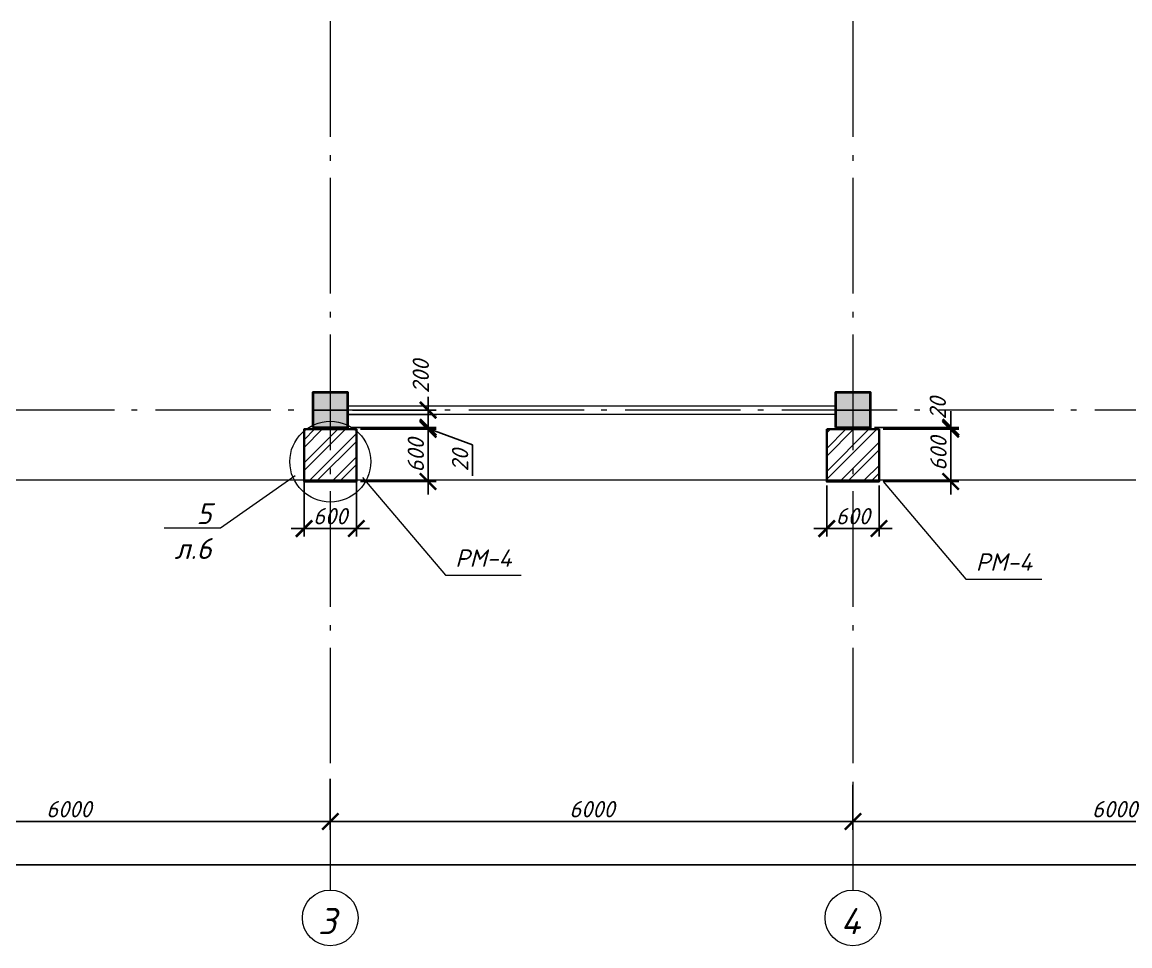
# Model space of a CAD drawing. Header units: millimetres. Extents: x -82276 to 69119, y 30132 to 86759.
# Drawn here: x -36808 to -24092, y 51308 to 61907 of the extents above; entities that cross this region are included whole.
import ezdxf
from ezdxf import colors
from ezdxf.entities.mleader import LeaderData, LeaderLine
from ezdxf.enums import TextEntityAlignment as Align
from ezdxf.math import Vec2, Vec3

# ---------------------------------------------------------------- set-up
doc = ezdxf.new("R2010")
doc.units = ezdxf.units.MM
doc.header["$MEASUREMENT"] = 0
doc.linetypes.add('Double Dashed', pattern=[1797.222233, 1325, -211.666656, 63.333344, -197.222233])
doc.layers.get('0').update_dxf_attribs({"lineweight": 5})
doc.layers.add('#Hatch', color=252, linetype='Continuous', lineweight=5, true_color=0x696969)
for name, color, linetype, lineweight in [('#Выноски', 150, 'Continuous', 15), ('#стены наруж', 12, 'Continuous', 35), ('k_ Рамка', 7, 'Continuous', 50), ('колонны_Ном._пера__94', 252, 'Continuous', 5), ('колонны_Ном._пера__99', 7, 'Continuous', 40), ('оси_Ном._пера__96', 7, 'Continuous', 5), ('оси_Ном._пера__97', 7, 'Continuous', 5), ('размеры', 7, 'Continuous', 5), ('чертеж', 7, 'Continuous', 5), ('чертеж_Ном._пера__98', 7, 'Continuous', 35)]:
    doc.layers.add(name, color=color, linetype=linetype, lineweight=lineweight)
doc.layers.add('колонны', color=7, linetype='Continuous')
doc.layers.add('оси', color=7, linetype='Continuous')
doc.styles.get("Standard").update_dxf_attribs({"font": 'isocpeui.ttf'})
doc.styles.add('STEP PR', font='isocpeui.ttf')
doc.styles.add('СГЕНЕРИР_СТИЛЬ_2', font='gost_2_304-81_type.ttf')
doc.dimstyles.new('SPDS', dxfattribs={"dimscale": 50, "dimtxt": 2.5, "dimasz": 2.5, "dimexe": 1.25, "dimexo": 0.625, "dimtad": 1, "dimdec": 0, "dimrnd": 0.001, "dimtxsty": 'STEP PR', "dimblk": 'ARCHTICK', "dimcen": 2.5, "dimdle": 2, "dimclrd": 256, "dimclre": 256, "dimclrt": 7, "dimadec": 0, "dimazin": 2, "dimtfac": 0.75, "dimtdec": 0, "dimtmove": 1, "dimatfit": 3, "dimfxl": 1, "dimtolj": 1, "dimarcsym": 1})

# ---------------------------------------------------------------- blocks, each defined once
blk = doc.blocks.new('_ArchTick')
at = {"color": 0, "linetype": 'ByBlock', "const_width": 0.15}
blk.add_lwpolyline([(-0.5, -0.5), (0.5, 0.5)], dxfattribs=at)
blk = doc.blocks.new('*D15')
at = {"layer": 'Defpoints', "color": 0, "transparency": 16777216}
for p in [(-45271, 53288), (22379, 52484), (22379, 52239)]:
    blk.add_point(p, dxfattribs=at)
at = {"layer": 'размеры', "lineweight": -2, "transparency": 16777216}
for p, q in [((-45271, 53241), (-45271, 52145)), ((22379, 52437), (22379, 52145)), ((-45421, 52239), (22529, 52239))]:
    blk.add_line(p, q, dxfattribs=at)
at = {"layer": 'размеры', "lineweight": -2, "transparency": 16777216, "xscale": 187.5, "yscale": 187.5, "zscale": 187.5, "rotation": 180}
blk.add_blockref('_ArchTick', (-45271, 52239), dxfattribs=at)
at = {"layer": 'размеры', "lineweight": -2, "transparency": 16777216, "xscale": 187.5, "yscale": 187.5, "zscale": 187.5}
blk.add_blockref('_ArchTick', (22379, 52239), dxfattribs=at)
at = {"layer": 'размеры', "color": 7, "transparency": 16777216, "insert": (-11925, 52381), "char_height": 187.5, "attachment_point": 5, "style": 'STEP PR'}
blk.add_mtext('\\A1;67650', dxfattribs=at)
blk = doc.blocks.new('*D18')
at = {"layer": 'Defpoints', "color": 0, "transparency": 16777216}
for p in [(-39271, 53333), (-33271, 53272), (-33271, 52735)]:
    blk.add_point(p, dxfattribs=at)
at = {"layer": 'размеры', "lineweight": -2, "transparency": 16777216}
for p, q in [((-39271, 53286), (-39271, 52641)), ((-33271, 53225), (-33271, 52641)), ((-39421, 52735), (-33121, 52735))]:
    blk.add_line(p, q, dxfattribs=at)
at = {"layer": 'размеры', "lineweight": -2, "transparency": 16777216, "xscale": 187.5, "yscale": 187.5, "zscale": 187.5, "rotation": 180}
blk.add_blockref('_ArchTick', (-39271, 52735), dxfattribs=at)
at = {"layer": 'размеры', "lineweight": -2, "transparency": 16777216, "xscale": 187.5, "yscale": 187.5, "zscale": 187.5}
blk.add_blockref('_ArchTick', (-33271, 52735), dxfattribs=at)
at = {"layer": 'размеры', "color": 7, "transparency": 16777216, "insert": (-36271, 52876), "char_height": 187.5, "attachment_point": 5, "style": 'STEP PR'}
blk.add_mtext('\\A1;6000', dxfattribs=at)
blk = doc.blocks.new('*D19')
at = {"layer": 'Defpoints', "color": 0, "transparency": 16777216}
for p in [(-33271, 53272), (-27271, 53202), (-27271, 52735)]:
    blk.add_point(p, dxfattribs=at)
at = {"layer": 'размеры', "lineweight": -2, "transparency": 16777216}
for p, q in [((-33271, 53225), (-33271, 52641)), ((-27271, 53155), (-27271, 52641)), ((-33421, 52735), (-27121, 52735))]:
    blk.add_line(p, q, dxfattribs=at)
at = {"layer": 'размеры', "lineweight": -2, "transparency": 16777216, "xscale": 187.5, "yscale": 187.5, "zscale": 187.5, "rotation": 180}
blk.add_blockref('_ArchTick', (-33271, 52735), dxfattribs=at)
at = {"layer": 'размеры', "lineweight": -2, "transparency": 16777216, "xscale": 187.5, "yscale": 187.5, "zscale": 187.5}
blk.add_blockref('_ArchTick', (-27271, 52735), dxfattribs=at)
at = {"layer": 'размеры', "color": 7, "transparency": 16777216, "insert": (-30266, 52876), "char_height": 187.5, "attachment_point": 5, "style": 'STEP PR'}
blk.add_mtext('\\A1;6000', dxfattribs=at)
blk = doc.blocks.new('*D20')
at = {"layer": 'Defpoints', "color": 0, "transparency": 16777216}
for p in [(-21271, 53343), (-27271, 53202), (-21271, 52735)]:
    blk.add_point(p, dxfattribs=at)
at = {"layer": 'размеры', "lineweight": -2, "transparency": 16777216}
for p, q in [((-21271, 53296), (-21271, 52641)), ((-27271, 53155), (-27271, 52641)), ((-27421, 52735), (-21121, 52735))]:
    blk.add_line(p, q, dxfattribs=at)
at = {"layer": 'размеры', "lineweight": -2, "transparency": 16777216, "xscale": 187.5, "yscale": 187.5, "zscale": 187.5, "rotation": 180}
blk.add_blockref('_ArchTick', (-27271, 52735), dxfattribs=at)
at = {"layer": 'размеры', "lineweight": -2, "transparency": 16777216, "xscale": 187.5, "yscale": 187.5, "zscale": 187.5}
blk.add_blockref('_ArchTick', (-21271, 52735), dxfattribs=at)
at = {"layer": 'размеры', "color": 7, "transparency": 16777216, "insert": (-24266, 52876), "char_height": 187.5, "attachment_point": 5, "style": 'STEP PR'}
blk.add_mtext('\\A1;6000', dxfattribs=at)
blk = doc.blocks.new('*D36')
at = {"layer": 'Defpoints', "color": 0, "transparency": 16777216}
for p in [(-33571, 56766), (-32971, 56766), (-32971, 56097)]:
    blk.add_point(p, dxfattribs=at)
at = {"layer": 'размеры', "lineweight": -2, "transparency": 16777216}
for p, q in [((-33571, 56719), (-33571, 56004)), ((-32971, 56719), (-32971, 56004)), ((-33721, 56097), (-32821, 56097))]:
    blk.add_line(p, q, dxfattribs=at)
at = {"layer": 'размеры', "lineweight": -2, "transparency": 16777216, "xscale": 187.5, "yscale": 187.5, "zscale": 187.5, "rotation": 180}
blk.add_blockref('_ArchTick', (-33571, 56097), dxfattribs=at)
at = {"layer": 'размеры', "lineweight": -2, "transparency": 16777216, "xscale": 187.5, "yscale": 187.5, "zscale": 187.5}
blk.add_blockref('_ArchTick', (-32971, 56097), dxfattribs=at)
at = {"layer": 'размеры', "color": 7, "transparency": 16777216, "insert": (-33271, 56238), "char_height": 187.5, "attachment_point": 5, "style": 'STEP PR'}
blk.add_mtext('\\A1;600', dxfattribs=at)
blk = doc.blocks.new('*D37')
at = {"layer": 'Defpoints', "color": 0, "transparency": 16777216}
for p in [(-27571, 56636), (-26971, 56636), (-26971, 56097)]:
    blk.add_point(p, dxfattribs=at)
at = {"layer": 'размеры', "lineweight": -2, "transparency": 16777216}
for p, q in [((-27571, 56589), (-27571, 56004)), ((-26971, 56589), (-26971, 56004)), ((-27721, 56097), (-26821, 56097))]:
    blk.add_line(p, q, dxfattribs=at)
at = {"layer": 'размеры', "lineweight": -2, "transparency": 16777216, "xscale": 187.5, "yscale": 187.5, "zscale": 187.5, "rotation": 180}
blk.add_blockref('_ArchTick', (-27571, 56097), dxfattribs=at)
at = {"layer": 'размеры', "lineweight": -2, "transparency": 16777216, "xscale": 187.5, "yscale": 187.5, "zscale": 187.5}
blk.add_blockref('_ArchTick', (-26971, 56097), dxfattribs=at)
at = {"layer": 'размеры', "color": 7, "transparency": 16777216, "insert": (-27271, 56238), "char_height": 187.5, "attachment_point": 5, "style": 'STEP PR'}
blk.add_mtext('\\A1;600', dxfattribs=at)
blk = doc.blocks.new('Колонна_15_1', base_point=(22379, 71856))
at = {"layer": 'колонны_Ном._пера__94', "linetype": 'Continuous'}
blk.add_hatch(color=256, dxfattribs=at).paths.add_polyline_path([(22179, 71647), (22579, 71647), (22579, 72047), (22179, 72047)])
at = {"layer": 'колонны_Ном._пера__94', "color": 253, "lineweight": 5, "true_color": 0xa3a3a3}
for points in [[(22379, 72047), (22379, 71647)], [(22179, 71847), (22579, 71847)]]:
    blk.add_lwpolyline(points, dxfattribs=at)
at = {"layer": 'колонны_Ном._пера__99', "linetype": 'Continuous', "flags": 128}
blk.add_lwpolyline([(22179, 71647), (22579, 71647), (22579, 72047), (22179, 72047)], close=True, dxfattribs=at)
blk = doc.blocks.new('Связ001')
at = {"layer": 'чертеж', "color": 83, "linetype": 'Continuous', "true_color": 0x7dc93b}
blk.add_line((150, 0), (1209, 0), dxfattribs=at)
at = {"layer": 'чертеж', "color": 102, "linetype": 'Continuous'}
blk.add_lwpolyline([(150, 100), (5983, 100), (5983, 0), (150, 0), (150, 100)], dxfattribs=at)
blk = doc.blocks.new('Стандартный маркер сетки')
at = {"layer": 'оси_Ном._пера__96', "linetype": 'Double Dashed'}
for p, q in [((900, 0), (0, 0)), ((900, 0), (17157, 0)), ((17157, 0), (18057, 0))]:
    blk.add_line(p, q, dxfattribs=at)
blk.add_point((17157, 0), dxfattribs=at)
blk.add_point((17157, 0), dxfattribs=at)
at = {"layer": 'оси_Ном._пера__97', "linetype": 'Continuous'}
blk.add_circle((18377, 0), 320, dxfattribs=at)
at = {"layer": 'оси_Ном._пера__96', "style": 'СГЕНЕРИР_СТИЛЬ_2'}
blk.add_attdef('AC_MarkerText_1', text='', height=350, rotation=90, dxfattribs=at).set_placement((18727, -87), align=Align.BOTTOM_LEFT)
blk = doc.blocks.new('*D91')
at = {"layer": 'Defpoints', "color": 0, "transparency": 16777216}
for p in [(-33071, 57256), (-32971, 57236), (-32148, 57256)]:
    blk.add_point(p, dxfattribs=at)
at = {"layer": 'размеры', "lineweight": -2, "transparency": 16777216}
for p, q in [((-32148, 57256), (-32148, 57443)), ((-33024, 57256), (-32054, 57256)), ((-32924, 57236), (-32054, 57236)), ((-32148, 57236), (-32148, 57256)), ((-32148, 57236), (-32148, 57256)), ((-32148, 57246), (-31640, 57058)), ((-32148, 57236), (-32148, 57048)), ((-31640, 57058), (-31640, 56702))]:
    blk.add_line(p, q, dxfattribs=at)
at = {"layer": 'размеры', "lineweight": -2, "transparency": 16777216, "xscale": 187.5, "yscale": 187.5, "zscale": 187.5}
for p, rotation in [((-32148, 57256), 270), ((-32148, 57236), 90)]:
    blk.add_blockref('_ArchTick', p, dxfattribs=dict(at, rotation=rotation))
at = {"layer": 'размеры', "color": 7, "transparency": 16777216, "insert": (-31781, 56880), "char_height": 187.5, "attachment_point": 5, "rotation": 90, "style": 'STEP PR'}
blk.add_mtext('\\A1;20', dxfattribs=at)
blk = doc.blocks.new('*D90')
at = {"layer": 'Defpoints', "color": 0, "transparency": 16777216}
for p in [(-32971, 57236), (-32971, 56636), (-32148, 56636)]:
    blk.add_point(p, dxfattribs=at)
at = {"layer": 'размеры', "lineweight": -2, "transparency": 16777216}
for p, q in [((-32148, 57386), (-32148, 56486)), ((-32924, 57236), (-32054, 57236)), ((-32924, 56636), (-32054, 56636))]:
    blk.add_line(p, q, dxfattribs=at)
at = {"layer": 'размеры', "lineweight": -2, "transparency": 16777216, "xscale": 187.5, "yscale": 187.5, "zscale": 187.5}
for p, rotation in [((-32148, 57236), 90), ((-32148, 56636), 270)]:
    blk.add_blockref('_ArchTick', p, dxfattribs=dict(at, rotation=rotation))
at = {"layer": 'размеры', "color": 7, "transparency": 16777216, "insert": (-32289, 56936), "char_height": 187.5, "attachment_point": 5, "rotation": 90, "style": 'STEP PR'}
blk.add_mtext('\\A1;600', dxfattribs=at)
blk = doc.blocks.new('*D92')
at = {"layer": 'Defpoints', "color": 0, "transparency": 16777216}
for p in [(-26971, 57236), (-26971, 56636), (-26148, 56636)]:
    blk.add_point(p, dxfattribs=at)
at = {"layer": 'размеры', "lineweight": -2, "transparency": 16777216}
for p, q in [((-26148, 57386), (-26148, 56486)), ((-26924, 57236), (-26054, 57236)), ((-26924, 56636), (-26054, 56636))]:
    blk.add_line(p, q, dxfattribs=at)
at = {"layer": 'размеры', "lineweight": -2, "transparency": 16777216, "xscale": 187.5, "yscale": 187.5, "zscale": 187.5}
for p, rotation in [((-26148, 57236), 90), ((-26148, 56636), 270)]:
    blk.add_blockref('_ArchTick', p, dxfattribs=dict(at, rotation=rotation))
at = {"layer": 'размеры', "color": 7, "transparency": 16777216, "insert": (-26289, 56956), "char_height": 187.5, "attachment_point": 5, "rotation": 90, "style": 'STEP PR'}
blk.add_mtext('\\A1;600', dxfattribs=at)
blk = doc.blocks.new('*D139')
at = {"layer": 'Defpoints', "color": 0, "transparency": 16777216}
for p in [(-33062, 57456), (-32148, 57456), (-33071, 57256)]:
    blk.add_point(p, dxfattribs=at)
at = {"layer": 'размеры', "lineweight": -2, "transparency": 16777216}
for p, q in [((-32148, 57106), (-32148, 57606)), ((-33015, 57456), (-32054, 57456)), ((-33024, 57256), (-32054, 57256))]:
    blk.add_line(p, q, dxfattribs=at)
at = {"layer": 'размеры', "lineweight": -2, "transparency": 16777216, "xscale": 187.5, "yscale": 187.5, "zscale": 187.5}
for p, rotation in [((-32148, 57456), 90), ((-32148, 57256), 270)]:
    blk.add_blockref('_ArchTick', p, dxfattribs=dict(at, rotation=rotation))
at = {"layer": 'размеры', "color": 7, "transparency": 16777216, "insert": (-32232, 57841), "char_height": 187.5, "attachment_point": 5, "rotation": 90, "style": 'STEP PR'}
blk.add_mtext('\\A1;200', dxfattribs=at)
blk = doc.blocks.new('*D140')
at = {"layer": 'Defpoints', "color": 0, "transparency": 16777216}
for p in [(-27071, 57256), (-26971, 57236), (-26148, 57256)]:
    blk.add_point(p, dxfattribs=at)
at = {"layer": 'размеры', "lineweight": -2, "transparency": 16777216}
for p, q in [((-26148, 57256), (-26148, 57443)), ((-27024, 57256), (-26054, 57256)), ((-26924, 57236), (-26054, 57236)), ((-26148, 57236), (-26148, 57256)), ((-26148, 57236), (-26148, 57048))]:
    blk.add_line(p, q, dxfattribs=at)
at = {"layer": 'размеры', "lineweight": -2, "transparency": 16777216, "xscale": 187.5, "yscale": 187.5, "zscale": 187.5}
for p, rotation in [((-26148, 57256), 270), ((-26148, 57236), 90)]:
    blk.add_blockref('_ArchTick', p, dxfattribs=dict(at, rotation=rotation))
at = {"layer": 'размеры', "color": 7, "transparency": 16777216, "insert": (-26297, 57476), "char_height": 187.5, "attachment_point": 5, "rotation": 90, "style": 'STEP PR'}
blk.add_mtext('\\A1;20', dxfattribs=at)
blk = doc.blocks.new('_None')

msp = doc.modelspace()

# ---------------------------------------------------------------- hatches: boundary and pattern name
at = {"layer": '#Hatch'}
h = msp.add_hatch(dxfattribs=at)
h.set_pattern_fill('ANSI32', color=256, scale=500)
h.paths.add_polyline_path([(-33271, 56655.7), (-32971, 56655.7), (-32971, 56835.7), (-32971, 57235.7), (-33271, 57235.7)])
h.paths.add_polyline_path([(-33571, 56655.7), (-33271, 56655.7), (-33271, 57235.7), (-33571, 57235.7)])
h = msp.add_hatch(dxfattribs=at)
h.set_pattern_fill('ANSI32', color=256, scale=500)
h.paths.add_polyline_path([(-26971, 57235.7), (-27271, 57235.7), (-27271, 56655.7), (-26971, 56655.7)])
h.paths.add_polyline_path([(-27571, 56655.7), (-27271, 56655.7), (-27271, 57235.7), (-27571, 57235.7)])

# ---------------------------------------------------------------- linework, layer by layer
at = {"layer": '#Выноски'}
msp.add_circle((-33271, 56863.9), 464.2, dxfattribs=at)
at = {"layer": '#стены наруж'}
msp.add_lwpolyline([(-33571, 56635.7), (-33571, 57235.7), (-32971, 57235.7), (-32971, 56835.7), (-32971, 56835.7), (-32971, 56835.7), (-32971, 56635.7), (-33571, 56635.7)], dxfattribs=at)
msp.add_lwpolyline([(-27571, 57235.7), (-26971, 57235.7), (-26971, 56635.7), (-27571, 56635.7)], close=True, dxfattribs=at)
at = {"color": 210}
for points in [[(-32900.2, 56680.5), (-31949.4, 55561.4), (-31079.5, 55561.4)], [(-26924.1, 56635.7), (-25973.3, 55516.6), (-25103.3, 55516.6)]]:
    msp.add_lwpolyline(points, dxfattribs=at)
at = {"layer": 'оси_Ном._пера__96', "linetype": 'Double Dashed'}
msp.add_line((25356.7, 57455.7), (-47112.2, 57455.7), dxfattribs=at)
at = {"layer": 'чертеж', "color": 5, "lineweight": 0}
msp.add_lwpolyline([(-14971, 69500.1), (-14971, 72505.7), (-21925.7, 72505.7), (-21925.7, 69892.9), (-45919.8, 69892.9), (-45921, 56655.7), (-14971, 56655.7), (-14971, 69500.1)], dxfattribs=at)

# ---------------------------------------------------------------- block references
at = {"layer": 'колонны'}
for p in [(-33271, 57464.6), (-27271, 57464.6)]:
    msp.add_blockref('Колонна_15_1', p, dxfattribs=at)
at = {"layer": 'оси', "color": 251, "lineweight": 5}
ref = msp.add_blockref('Стандартный маркер сетки', (-33271, 70005.5), dxfattribs=dict(at, zscale=1000, rotation=270))
ref.add_attrib('AC_MarkerText_1', '3', dxfattribs={"color": 7, "linetype": 'Continuous', "lineweight": 13, "height": 300, "rotation": 360}).set_placement((-33413, 51351.5), align=Align.BOTTOM_LEFT)
ref = msp.add_blockref('Стандартный маркер сетки', (-27271, 70005.5), dxfattribs=dict(at, zscale=1000, rotation=270))
ref.add_attrib('AC_MarkerText_1', '4', dxfattribs={"color": 7, "linetype": 'Continuous', "lineweight": 13, "height": 300, "rotation": 360}).set_placement((-27413, 51351.5), align=Align.BOTTOM_LEFT)
at = {"layer": 'чертеж_Ном._пера__98', "linetype": 'Continuous', "xscale": 0.9584354169361496, "zscale": 1000}
msp.add_blockref('Связ001', (-33205.3, 57405.7), dxfattribs=at)

# ---------------------------------------------------------------- texts
at = {"layer": 'k_ Рамка', "color": 7, "style": 'STEP PR'}
for p in [(-31837, 55656.8), (-25860.9, 55612)]:
    msp.add_text('РМ-4', height=200, dxfattribs=at).set_placement(p)

# ---------------------------------------------------------------- dimensions: what is measured, and where the dimension line sits
at = {"layer": 'размеры'}
for base, p1, p2, picture, middle in [((-32148.2, 57455.7), (-33071, 57255.7), (-33061.6, 57455.7), '*D139', (-32091.2, 57840.8)), ((-26148.2, 57255.7), (-26971, 57235.7), (-27071, 57255.7), '*D140', (-26155.9, 57475.7)), ((-32148.2, 57255.7), (-32971, 57235.7), (-33071, 57255.7), '*D91', (-31640, 57011.2)), ((-32148.2, 56635.7), (-32971, 57235.7), (-32971, 56635.7), '*D90', (-32148.2, 56935.7)), ((-26148.2, 56635.7), (-26971, 57235.7), (-26971, 56635.7), '*D92', (-26148.2, 56955.7))]:
    dim = msp.add_linear_dim(base=base, p1=p1, p2=p2, angle=90, dimstyle='SPDS', override={"dimscale": 75, "dimtxsty": 'STEP PR'}, dxfattribs=at)
    dim.commit()
    dim.dimension.update_dxf_attribs({"geometry": picture, "text_midpoint": middle, "dimtype": 160})
for base, p1, p2, override, picture, middle in [((-32971, 56097.3), (-33571, 56765.7), (-32971, 56765.7), {"dimscale": 75, "dimtxsty": 'STEP PR'}, '*D36', (-33271, 56097.3)), ((-26971, 56097.3), (-27571, 56635.7), (-26971, 56635.7), {"dimscale": 75, "dimtxsty": 'STEP PR'}, '*D37', (-27271, 56097.3)), ((22379, 52239.2), (-45271, 53288), (22379, 52483.7), {"dimscale": 75}, '*D15', (-11924.9, 52239.2)), ((-33271, 52735.2), (-39271, 53333.2), (-33271, 53271.7), {"dimscale": 75, "dimtxsty": 'STEP PR'}, '*D18', (-36271, 52735.2)), ((-21271, 52735.2), (-27271, 53202), (-21271, 53342.9), {"dimscale": 75, "dimtxsty": 'STEP PR'}, '*D20', (-24266.3, 52735.2)), ((-27271, 52735.2), (-33271, 53271.7), (-27271, 53202), {"dimscale": 75, "dimtxsty": 'STEP PR'}, '*D19', (-30266.3, 52735.2))]:
    dim = msp.add_linear_dim(base=base, p1=p1, p2=p2, dimstyle='SPDS', override=override, dxfattribs=at)
    dim.commit()
    dim.dimension.update_dxf_attribs({"geometry": picture, "text_midpoint": middle, "dimtype": 160})

# ---------------------------------------------------------------- leaders
at = {"layer": '#Выноски'}
ml = msp.add_multileader_mtext('Standard', dxfattribs=at)
ml.set_content('\\A1;5\\Pл.6 ', color=256, style='STEP PR')
ml.set_leader_properties(color=256, linetype='ByLayer', lineweight=-1)
ml.set_arrow_properties(name='NONE')
ml.build(insert=Vec2(0, 0))
ml.multileader.update_dxf_attribs({"text_left_attachment_type": 6, "text_right_attachment_type": 6, "dogleg_length": 0, "arrow_head_size": 240})
ctx = ml.context
ctx.base_point, ctx.char_height, ctx.arrow_head_size, ctx.landing_gap_size, ctx.plane_origin = Vec3(-35154.2, 56099.2), 240, 240, 100, Vec3(-28921.9, 42397.2)
ctx.left_attachment, ctx.right_attachment, ctx.text_align_type = 6, 6, 2
notes = []
notes.append((ctx, [(1, (1, 1, 0), (-34532.8, 56099.2), (-1, 0), 0, [(0, [(-33675.9, 56702.3)], 0, [])])]))
ctx.mtext.insert, ctx.mtext.rotation, ctx.mtext.width, ctx.mtext.defined_height, ctx.mtext.alignment, ctx.mtext.flow_direction = Vec3(-34632.8, 56387.2), 6.2831853, 920.715, 410.9, 3, 5
for ctx, leaders in notes:
    for number, flags, end, landing, length, lines in leaders:
        leader = LeaderData()
        leader.index, (leader.has_last_leader_line, leader.has_dogleg_vector, leader.attachment_direction) = number, flags
        leader.last_leader_point, leader.dogleg_vector, leader.dogleg_length = Vec3(end), Vec3(landing), length
        for number, points, colour, breaks in lines:
            line = LeaderLine()
            line.index, line.vertices, line.color, line.breaks = number, Vec3.list(points), colors.encode_raw_color(colour), breaks
            leader.lines.append(line)
        ctx.leaders.append(leader)

doc.saveas('drawing.dxf')
